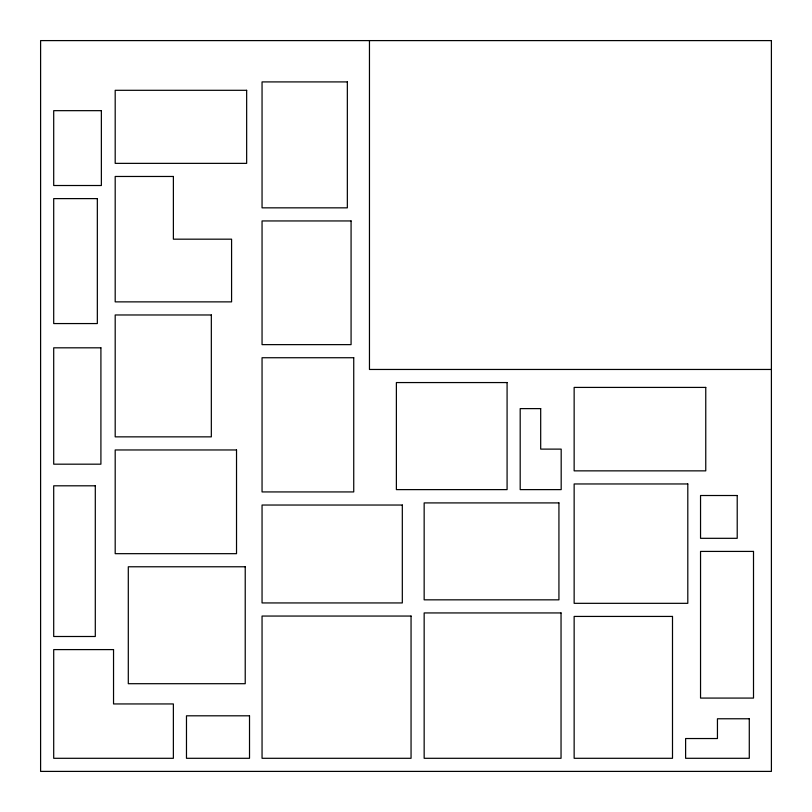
<?xml version="1.0" encoding="UTF-8"?>
<svg xmlns="http://www.w3.org/2000/svg" width="812" height="812" viewBox="0 0 812 812"><rect width="100%" height="100%" fill="white"/><g stroke="black" fill="none" stroke-linecap="round" stroke-linejoin="round"><path stroke-width="1.22" d="M771.4 369.46L369.46 369.46L369.46 40.6M771.4 40.6L40.6 40.6L40.6 771.4L771.4 771.4L771.4 40.6M347.343 81.91L262.053 81.91L262.053 207.842L347.343 207.842L347.343 81.91M246.655 90.305L115.192 90.305L115.192 163.364L246.655 163.364L246.655 90.305M101.368 110.665L53.704 110.665L53.704 185.512L101.368 185.512L101.368 110.665M173.382 176.468L115.192 176.468L115.192 301.871L231.582 301.871L231.582 239.175L173.382 239.175L173.382 176.468M97.338 198.615L53.704 198.615L53.704 323.562L97.338 323.562L97.338 198.615M351.078 220.945L262.053 220.945L262.053 344.633L351.078 344.633L351.078 220.945M211.333 314.975L115.192 314.975L115.192 436.856L211.333 436.856L211.333 314.975M100.911 347.82L53.704 347.82L53.704 464.18L100.911 464.18L100.911 347.82M353.738 357.737L262.053 357.737L262.053 491.93L353.738 491.93L353.738 357.737M507.084 382.564L396.378 382.564L396.378 489.616L507.084 489.616L507.084 382.564M705.76 387.415L574.145 387.415L574.145 470.858L705.76 470.858L705.76 387.415M540.691 408.619L520.188 408.619L520.188 489.616L561.183 489.616L561.183 449.117L540.691 449.117L540.691 408.619M236.525 449.96L115.192 449.96L115.192 553.672L236.525 553.672L236.525 449.96M687.805 483.962L574.145 483.962L574.145 603.326L687.805 603.326L687.805 483.962M95.298 485.809L53.704 485.809L53.704 636.496L95.298 636.496L95.298 485.809M737.215 495.513L700.543 495.513L700.543 538.315L737.215 538.315L737.215 495.513M558.93 502.912L424.158 502.912L424.158 599.835L558.93 599.835L558.93 502.912M402.316 505.034L262.053 505.034L262.053 602.94L402.316 602.94L402.316 505.034M753.506 551.419L700.543 551.419L700.543 698.076L753.506 698.076L753.506 551.419M245.224 566.776L128.296 566.776L128.296 683.704L245.224 683.704L245.224 566.776M561.041 612.938L424.158 612.938L424.158 758.296L561.041 758.296L561.041 612.938M411.055 616.054L262.053 616.054L262.053 758.296L411.055 758.296L411.055 616.054M672.498 616.43L574.145 616.43L574.145 758.296L672.498 758.296L672.498 616.43M113.538 649.6L53.704 649.6L53.704 758.296L173.372 758.296L173.372 703.943L113.538 703.943L113.538 649.6M249.517 715.808L186.476 715.808L186.476 758.296L249.517 758.296L249.517 715.808M749.283 718.772L717.443 718.772L717.443 738.534L685.612 738.534L685.612 758.296L749.283 758.296L749.283 718.772"/></g></svg>
